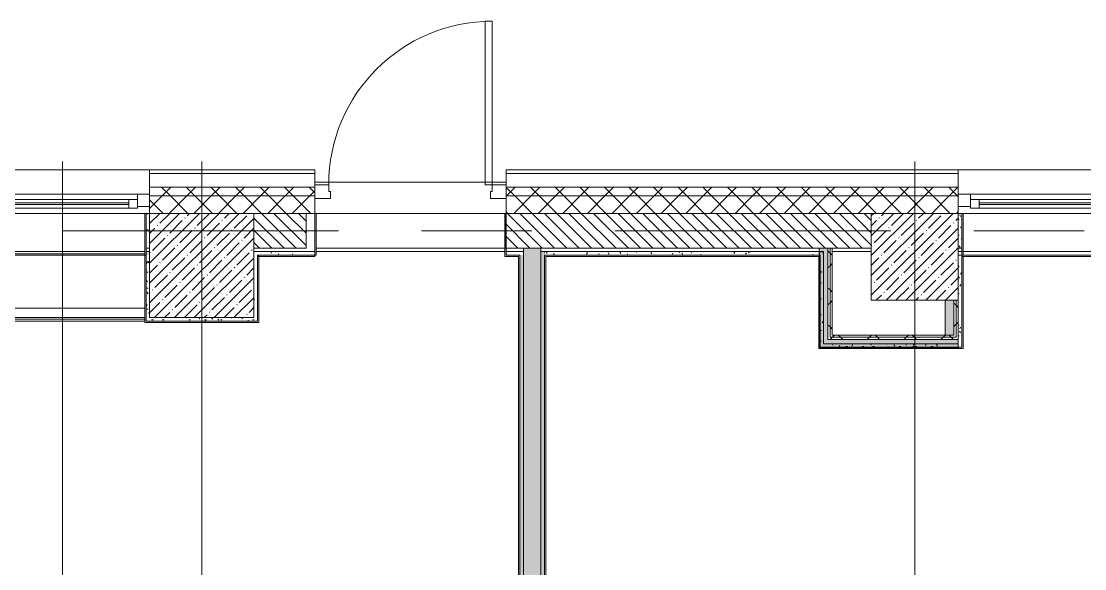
# Model space of a CAD drawing. Header units: millimetres. Extents: x 35848 to 85156, y -2706 to 28205.
# Drawn here: x 65423 to 71537, y 25056 to 28205 of the extents above; entities that cross this region are included whole.
import ezdxf

# ---------------------------------------------------------------- set-up
doc = ezdxf.new("R2010")
doc.units = ezdxf.units.MM
doc.linetypes.add('Осевая', pattern=[3175, 635, -476.25, 1587.5, -476.25])
for name, color, linetype, lineweight, true_color in [('A-DOOR-1', 1, 'Continuous', 9, 0xff0000), ('A-DOOR-2', 1, 'Continuous', 13, 0xff0000), ('A-DOOR-FRAM-1', 1, 'Continuous', 13, 0xff0000), ('A-WALL-1', 7, 'Continuous', 9, 0x3c3c3c), ('A-WALL-FNSH-1', 7, 'Continuous', 9, 0x3c3c3c)]:
    doc.layers.add(name, color=color, linetype=linetype, lineweight=lineweight, true_color=true_color)
for name, color, linetype, lineweight in [('A-GLAZ', 7, 'Continuous', 9), ('A-GLAZ-1', 7, 'Continuous', 13), ('A-WALL', 7, 'Continuous', 9), ('I-WALL', 7, 'Continuous', 9), ('S-COLS', 7, 'Continuous', 9), ('Оси', 7, 'Continuous', 9), ('Оси-2', 7, 'Осевая', 9)]:
    doc.layers.add(name, color=color, linetype=linetype, lineweight=lineweight)
pattern_1 = [(45, (0, 0), (-57.02463, 57.02463), []), (45, (57.025, 0), (-57.02463, 57.02463), [100.806, -20.161, 3.353, -16.808])]
pattern_2 = [(45, (0, 0), (-70.71068, 70.71068), []), (135, (0, 0), (-70.71068, -70.71068), [])]
pattern_3 = [(0, (0, 0), (121.92, 30.48), [10.058, -81.382, 10.058, -81.382, -487.68]), (0, (0, 0), (121.92, 30.48), [-182.88, 10.058, -172.822, 10.058, -81.382, -213.36]), (0, (0, 0), (121.92, 30.48), [-457.2, 10.058, -50.902, 10.058, -142.342]), (120, (45.72, 15.24), (-87.356454, 90.345817), [10.058, -81.382, 10.058, -81.382, -487.68]), (120, (45.72, 15.24), (-87.356454, 90.345817), [-182.88, 10.058, -172.822, 10.058, -81.382, -213.36]), (120, (45.72, 15.24), (-87.356454, 90.345817), [-457.2, 10.058, -50.902, 10.058, -142.342]), (240, (60.96, 76.2), (-34.563546, -120.825817), [10.058, -81.382, 10.058, -81.382, -487.68]), (240, (60.96, 76.2), (-34.563546, -120.825817), [-182.88, 10.058, -172.822, 10.058, -81.382, -213.36]), (240, (60.96, 76.2), (-34.563546, -120.825817), [-457.2, 10.058, -50.902, 10.058, -142.342])]
pattern_4 = [(45, (0, 0), (-106.06602, 106.06602), []), (135, (0, 0), (-106.06602, -106.06602), [])]

# ---------------------------------------------------------------- blocks, each defined once
blk = doc.blocks.new('120_Окно_СКБ_3Ст - 120_Окно_СКБ_3Ст_5100-21641134-План заполнения и маркировки дверных проемов 1 этажа в осях 12-23')
at = {"layer": 'A-GLAZ'}
for p, q in [((2550, -5), (-2550, -5)), ((-2430, -55), (-1770, -55)), ((1650, -35), (-1650, -35)), ((1650, -45), (-1650, -45)), ((1770, -55), (2430, -55)), ((-2550, -75), (-2480, -75)), ((-1770, -65), (-2430, -65)), ((-1720, -75), (1720, -75)), ((2430, -65), (1770, -65)), ((2480, -75), (2550, -75))]:
    blk.add_line(p, q, dxfattribs=at)
at = {"layer": 'A-GLAZ-1'}
for p, q in [((-2550, -75), (-2550, -5)), ((-2550, -5), (-2480, -5)), ((-2480, -5), (-2480, -75)), ((-1720, -35), (-2480, -35)), ((-2480, -35), (-2480, -85)), ((-2430, -85), (-2430, -35)), ((-1770, -85), (-1770, -35)), ((-1720, -75), (-1720, -5)), ((-1720, -5), (-1650, -5)), ((-1720, -85), (-1720, -35)), ((-1650, -5), (-1650, -75)), ((1650, -75), (1650, -5)), ((1650, -5), (1720, -5)), ((1720, -5), (1720, -75)), ((2480, -35), (1720, -35)), ((1720, -35), (1720, -85)), ((1770, -85), (1770, -35)), ((2430, -85), (2430, -35)), ((2480, -75), (2480, -5)), ((2480, -5), (2550, -5)), ((2480, -85), (2480, -35)), ((2550, -5), (2550, -75)), ((-2480, -75), (-2550, -75)), ((-2480, -85), (-1720, -85)), ((-1650, -75), (-1720, -75)), ((1720, -75), (1650, -75)), ((1720, -85), (2480, -85)), ((2550, -75), (2480, -75))]:
    blk.add_line(p, q, dxfattribs=at)
blk = doc.blocks.new('120_Окно_СКБ_2Ст - 120_Окно_СКБ_2Ст 2100х2400 _мал створка справа_-19092174-План заполнения и маркировки дверных проемов 1 этажа в осях 12-23')
at = {"layer": 'A-GLAZ'}
for p, q in [((1050, -5), (-1050, -5)), ((-930, -55), (100, -55)), ((270, -55), (930, -55)), ((-1050, -75), (-980, -75)), ((100, -65), (-930, -65)), ((150, -75), (220, -75)), ((930, -65), (270, -65)), ((980, -75), (1050, -75))]:
    blk.add_line(p, q, dxfattribs=at)
at = {"layer": 'A-GLAZ-1'}
for p, q in [((-1050, -75), (-1050, -5)), ((-1050, -5), (-980, -5)), ((-980, -5), (-980, -75)), ((150, -35), (-980, -35)), ((-980, -35), (-980, -85)), ((-930, -85), (-930, -35)), ((100, -85), (100, -35)), ((150, -75), (150, -5)), ((150, -5), (220, -5)), ((150, -85), (150, -35)), ((220, -5), (220, -75)), ((980, -35), (220, -35)), ((220, -35), (220, -85)), ((270, -85), (270, -35)), ((930, -85), (930, -35)), ((980, -75), (980, -5)), ((980, -5), (1050, -5)), ((980, -85), (980, -35)), ((1050, -5), (1050, -75)), ((-980, -75), (-1050, -75)), ((-980, -85), (150, -85)), ((220, -75), (150, -75)), ((220, -85), (980, -85)), ((1050, -75), (980, -75))]:
    blk.add_line(p, q, dxfattribs=at)
blk = doc.blocks.new('110_Дверь_СКБ_1Ст_Наружная - ДН-2д_л__ Дверь из подвала ЛК _900 мм в свету_ 3300-22851703-План заполнения и маркировки дверных проемов 1 этажа в осях 12-23')
at = {"layer": 'A-DOOR-1'}
blk.add_arc((489.5, 50), 940, 90, 180, dxfattribs=at)
at = {"layer": 'A-DOOR-2'}
for p, q in [((489.5, 990), (449.5, 990)), ((449.5, 50), (449.5, 990)), ((489.5, 990), (489.5, 50)), ((489.5, 50), (449.5, 50))]:
    blk.add_line(p, q, dxfattribs=at)
at = {"layer": 'A-DOOR-FRAM-1'}
for p, q in [((-530.5, 50), (-530.5, -30)), ((-530.5, 50), (-450.5, 50)), ((-450.5, 50), (-450.5, 10)), ((-440.5, 10), (-450.5, 10)), ((-440.5, 10), (-440.5, -30)), ((479.5, 10), (479.5, -30)), ((489.5, 10), (479.5, 10)), ((489.5, 50), (489.5, 10)), ((489.5, 50), (569.5, 50)), ((569.5, 50), (569.5, -30)), ((-530.5, -30), (-440.5, -30)), ((479.5, -30), (569.5, -30))]:
    blk.add_line(p, q, dxfattribs=at)
blk = doc.blocks.new('Зашивка приборов отопления10 - Зашивка приборов отопления-33278020-План заполнения и маркировки дверных проемов 1 этажа в осях 12-23')
at = {"layer": 'A-WALL'}
for p, q in [((51870, 26880), (51850, 26880)), ((56922, 26880), (51878, 26880)), ((51578, 26555), (56922, 26555)), ((56922, 26555), (51578, 26555)), ((51578, 26480), (56922, 26480))]:
    blk.add_line(p, q, dxfattribs=at)

msp = doc.modelspace()

# ---------------------------------------------------------------- hatches: boundary and pattern name
at = {"layer": 'A-WALL'}
h = msp.add_hatch(dxfattribs=at)
h.set_pattern_fill('FP_17', color=256, style=0, pattern_type=2)
h.set_pattern_definition(pattern_2)
h.paths.add_polyline_path([(84510.7, 27200), (84510.7, 27250), (80350, 27250), (80350, 27200), (83385.8, 27200)])
h.paths.add_polyline_path([(70313.8, 27200), (70810, 27200), (70810, 27250), (68210, 27250), (68210, 27200), (68861.3, 27200)])
h.paths.add_polyline_path([(73218.7, 27200), (74250, 27200), (74250, 27250), (72910, 27250), (72910, 27200)])
h.paths.add_polyline_path([(77250, 27200), (77250, 27250), (76350, 27250), (76350, 27200), (76849.8, 27200)])
h.paths.add_polyline_path([(57241.7, 27200), (57705, 27200), (57705, 27250), (56860, 27250), (56860, 27200)])
h.paths.add_polyline_path([(66682.6, 27200), (67110, 27200), (67110, 27250), (66160, 27250), (66160, 27200)])
h.paths.add_polyline_path([(60005, 27200), (61060, 27200), (61060, 27250), (60005, 27250)])
h.paths.add_polyline_path([(54760, 27200), (54760, 27250), (53860, 27250), (53860, 27200), (54336.8, 27200)])
h.paths.add_polyline_path([(51760, 27200), (51760, 27250), (50860, 27250), (50860, 27200), (51431.9, 27200)])
h.paths.add_polyline_path([(48527, 27200), (48760, 27200), (48760, 27250), (47660, 27250), (47660, 27200), (47800.7, 27200)])
h.paths.add_polyline_path([(44169.6, 27200), (44560, 27200), (44560, 27250), (42160, 27250), (42160, 27200), (42717.1, 27200)])
h = msp.add_hatch(dxfattribs=at)
h.set_pattern_fill('FP_17', color=256, style=0, pattern_type=2)
h.set_pattern_definition(pattern_2)
h.paths.add_polyline_path([(84510.7, 27100), (84510.7, 27200), (80350, 27200), (80350, 27100), (83385.8, 27100)])
h.paths.add_polyline_path([(76849.8, 27100), (77250, 27100), (77250, 27200), (76350, 27200), (76350, 27100), (76750, 27100)])
h.paths.add_polyline_path([(70310, 27100), (70810, 27100), (70810, 27200), (68210, 27200), (68210, 27100), (68861.3, 27100)])
h.paths.add_polyline_path([(72910, 27100), (74250, 27100), (74250, 27200), (72910, 27200)])
h.paths.add_polyline_path([(66760, 27100), (67110, 27100), (67110, 27200), (66160, 27200), (66160, 27100), (66682.6, 27100)])
h.paths.add_polyline_path([(61060, 27100), (61060, 27200), (60005, 27200), (60005, 27100), (60872.8, 27100)])
h.paths.add_polyline_path([(51431.9, 27100), (51760, 27100), (51760, 27200), (50860, 27200), (50860, 27100)])
h.paths.add_polyline_path([(54160, 27100), (54760, 27100), (54760, 27200), (53860, 27200), (53860, 27100)])
h.paths.add_polyline_path([(57241.7, 27100), (57705, 27100), (57705, 27200), (56860, 27200), (56860, 27100)])
h.paths.add_polyline_path([(48160, 27100), (48760, 27100), (48760, 27200), (47660, 27200), (47660, 27100), (47800.7, 27100)])
h.paths.add_polyline_path([(44560, 27100), (44560, 27200), (42160, 27200), (42160, 27100), (44169.6, 27100)])
h = msp.add_hatch(dxfattribs=at)
h.set_pattern_fill('FP_21', color=256, style=0, pattern_type=2)
h.set_pattern_definition([(135, (0, 0), (-35.35534, -35.35534), [])])
h.paths.add_polyline_path([(74040, 26900), (74250, 26900), (74250, 27100), (74040, 27100)])
h.paths.add_polyline_path([(73540, 26900), (73540, 27100), (72910, 27100), (72910, 26900), (73218.7, 26900)])
h.paths.add_polyline_path([(80650, 26900), (80650, 27100), (80350, 27100), (80350, 26900), (80480.9, 26900)])
h.paths.add_polyline_path([(76350, 26900), (76750, 26900), (76750, 27100), (76350, 27100)])
h.paths.add_polyline_path([(66760, 26900), (67060, 26900), (67060, 27100), (66760, 27100)])
h.paths.add_polyline_path([(68410, 26900), (70310, 26900), (70310, 27100), (68206, 27100), (68206, 26900), (68310, 26900)])
h.paths.add_polyline_path([(57550, 26900), (57705, 26900), (57705, 27100), (56860, 27100), (56860, 26900), (57350, 26900)])
h.paths.add_polyline_path([(60146.6, 26900), (60160, 26900), (60160, 27100), (60005, 27100), (60005, 26900)])
h.paths.add_polyline_path([(60872.8, 26900), (61060, 26900), (61060, 27100), (60760, 27100), (60760, 26900)])
h.paths.add_polyline_path([(53860, 26900), (54160, 26900), (54160, 27100), (53860, 27100), (53860, 26965.3)])
h.paths.add_polyline_path([(51760, 26900), (51760, 27100), (50860, 27100), (50860, 26900), (51600, 26900)])
h.paths.add_polyline_path([(47800.7, 26900), (48160, 26900), (48160, 27100), (47660, 27100), (47660, 26900)])
h.paths.add_polyline_path([(44169.6, 26900), (44560, 26900), (44560, 27100), (42760, 27100), (42760, 26900), (42780, 26900)])
at = {"layer": 'I-WALL'}
h = msp.add_hatch(dxfattribs=at)
h.set_pattern_fill('FP_58', color=256, style=0, pattern_type=2)
h.set_pattern_definition(pattern_3)
h.paths.add_polyline_path([(66140, 26900), (66160, 26900), (66160, 27100), (66140, 27100)])
h = msp.add_hatch(dxfattribs=at)
h.set_pattern_fill('FP_58', color=256, style=0, pattern_type=2)
h.set_pattern_definition(pattern_3)
h.paths.add_polyline_path([(70810, 26900), (70830, 26900), (70830, 27100), (70810, 27100)])
h = msp.add_hatch(dxfattribs=at)
h.set_pattern_fill('FP_58', color=256, style=0, pattern_type=2)
h.set_pattern_definition(pattern_3)
h.paths.add_polyline_path([(66160, 26860), (66160, 26880), (66140, 26880), (66140, 26860)])
h.paths.add_polyline_path([(60788, 26860), (61060, 26860), (61060, 26880), (60780, 26880), (60780, 26860)])
h = msp.add_hatch(dxfattribs=at)
h.set_pattern_fill('FP_58', color=256, style=0, pattern_type=2)
h.set_pattern_definition(pattern_3)
h.paths.add_polyline_path([(66140, 26480), (66160, 26480), (66160, 26860), (66140, 26859)])
h = msp.add_hatch(dxfattribs=at)
h.set_pattern_fill('FP_58', color=256, style=0, pattern_type=2)
h.set_pattern_definition(pattern_3)
h.paths.add_polyline_path([(66760, 26500), (66780, 26500), (66780, 26880), (66760, 26880)])
h = msp.add_hatch(dxfattribs=at)
h.set_pattern_fill('FP_58', color=256, style=0, pattern_type=2)
h.set_pattern_definition(pattern_3)
h.paths.add_polyline_path([(68310, 26860), (68310, 26880), (68210, 26880), (68210, 26860), (68290, 26860)])
h.paths.add_polyline_path([(67110, 26860), (67111, 26860), (67110, 26880), (66780, 26880), (66780, 26860), (66788, 26860)])
h = msp.add_hatch(dxfattribs=at)
h.set_pattern_fill('FP_58', color=256, style=0, pattern_type=2)
h.set_pattern_definition(pattern_3)
h.paths.add_polyline_path([(68310, 22680), (68310, 26860), (68290, 26860), (68290, 22680)])
h = msp.add_hatch(dxfattribs=at)
h.set_pattern_fill('FP_22', color=256, style=0, pattern_type=2)
h.set_pattern_definition([(135, (0, 0), (-75.43415, -75.43415), [106.68, -17.78, 3.556, -17.78]), (135, (0, 75.39), (-75.43415, -75.43415), []), (50, (0, 0), (127.52922, -11.15758), [13.335, -146.685]), (355, (0, 0), (-24.66966, 133.74002), [10.668, -117.348]), (100.451, (10.63, -0.93), (102.85973, 122.58178), [11.333, -124.663]), (46.184, (0, 35.56), (189.75516, -29.43036), [20.002, -220.027]), (96.636, (15.81, 33.1), (166.1822, 173.1996), [17, -186.995]), (351.184, (0, 35.56), (166.18393, 173.1976), [16.002, -176.022]), (21, (17.78, 26.67), (106.13027, -71.58603), [13.335, -146.685]), (326, (17.78, 26.67), (43.26188, 128.93175), [10.668, -117.348]), (71.451, (26.62, 20.7), (149.39198, 57.34505), [11.333, -124.663]), (37.5, (0, 0), (2.162228, 59.188357), [3.353, -112.573, 3.353, -115.773, -117.793]), (37.5, (0, 0), (2.162228, 59.188357), [-235.052, 3.353, -114.44]), (7.5, (0, 0), (46.773857, 70.12615), [3.353, -64.567, 3.353, -109.906, -44.894]), (7.5, (0, 0), (46.773857, 70.12615), [-181.178, 3.353, -41.542]), (327.5, (-39.65, 0), (94.91367, -4.010093), [3.353, -41.097, 3.353, -135.331, -184.023]), (327.5, (-39.65, 0), (94.91367, -4.010093), [-183.134, 3.353, -180.67]), (317.5, (-57.43, 0), (103.69057, 17.79882), [3.353, -54.432, 3.353, -88.748, -130.683]), (317.5, (-57.43, 0), (103.69057, 17.79882), [-149.885, 3.353, -127.33])])
h.paths.add_polyline_path([(68410, 22800), (68410, 26900), (68310, 26900), (68310, 22800)])
h = msp.add_hatch(dxfattribs=at)
h.set_pattern_fill('FP_58', color=256, style=0, pattern_type=2)
h.set_pattern_definition(pattern_3)
h.paths.add_polyline_path([(68430, 22820), (68430, 26880), (68410, 26880), (68410, 22820)])
h = msp.add_hatch(dxfattribs=at)
h.set_pattern_fill('FP_58', color=256, style=0, pattern_type=2)
h.set_pattern_definition(pattern_3)
h.paths.add_polyline_path([(70015.6, 26860), (70035.6, 26860), (70035.6, 26880), (68430, 26880), (68430, 26860), (70007.6, 26860)])
for points in [[(70060.6, 26375), (70060.6, 26900), (70010.6, 26900), (70010.6, 26375)], [(70785, 26400), (70785, 26600), (70735, 26600), (70735, 26400)], [(70313.8, 26325), (70810, 26325), (70810, 26375), (70010.6, 26375), (70010.6, 26325)]]:
    msp.add_hatch(color=256, dxfattribs=at).paths.add_polyline_path(points)
h = msp.add_hatch(dxfattribs=at)
h.set_pattern_fill('FP_58', color=256, style=0, pattern_type=2)
h.set_pattern_definition(pattern_3)
h.paths.add_polyline_path([(70015.6, 26330), (70035.6, 26330), (70035.6, 26860), (70015.6, 26860), (70015.6, 26424)])
h = msp.add_hatch(dxfattribs=at)
h.set_pattern_fill('FP_59', color=256, style=0, pattern_type=2)
h.set_pattern_definition(pattern_4)
h.paths.add_polyline_path([(70060.6, 26387.5), (70073.1, 26387.5), (70073.1, 26900), (70060.6, 26900), (70060.6, 26400)])
h = msp.add_hatch(dxfattribs=at)
h.set_pattern_fill('FP_59', color=256, style=0, pattern_type=2)
h.set_pattern_definition(pattern_4)
h.paths.add_polyline_path([(70073.1, 26400), (70085.6, 26400), (70085.6, 26900), (70073.1, 26900), (70073.1, 26424)])
h = msp.add_hatch(dxfattribs=at)
h.set_pattern_fill('FP_58', color=256, style=0, pattern_type=2)
h.set_pattern_definition(pattern_3)
h.paths.add_polyline_path([(70810, 26350), (70830, 26350), (70830, 26860), (70810, 26860), (70810, 26424)])
h = msp.add_hatch(dxfattribs=at)
h.set_pattern_fill('FP_58', color=256, style=0, pattern_type=2)
h.set_pattern_definition(pattern_3)
h.paths.add_polyline_path([(70838, 26860), (70838, 26880), (70830, 26880), (70830, 26860)])
h.paths.add_polyline_path([(73512, 26860), (73540, 26860), (73540, 26880), (72910, 26880), (72910, 26860), (73218.7, 26860)])
h = msp.add_hatch(dxfattribs=at)
h.set_pattern_fill('FP_59', color=256, style=0, pattern_type=2)
h.set_pattern_definition(pattern_4)
h.paths.add_polyline_path([(70785, 26400), (70797.5, 26400), (70797.5, 26600), (70785, 26600), (70785, 26424)])
h = msp.add_hatch(dxfattribs=at)
h.set_pattern_fill('FP_59', color=256, style=0, pattern_type=2)
h.set_pattern_definition(pattern_4)
h.paths.add_polyline_path([(70810, 26387.5), (70810, 26600), (70797.5, 26600), (70797.5, 26387.5)])
h = msp.add_hatch(dxfattribs=at)
h.set_pattern_fill('FP_58', color=256, style=0, pattern_type=2)
h.set_pattern_definition(pattern_3)
h.paths.add_polyline_path([(66780, 26480), (66780, 26500), (66160, 26500), (66160, 26480), (66682.6, 26480)])
h = msp.add_hatch(dxfattribs=at)
h.set_pattern_fill('FP_59', color=256, style=0, pattern_type=2)
h.set_pattern_definition(pattern_4)
h.paths.add_polyline_path([(70313.8, 26375), (70810, 26375), (70810, 26387.5), (70060.6, 26387.5), (70060.6, 26375)])
h = msp.add_hatch(dxfattribs=at)
h.set_pattern_fill('FP_59', color=256, style=0, pattern_type=2)
h.set_pattern_definition(pattern_4)
h.paths.add_polyline_path([(70313.8, 26387.5), (70797.5, 26387.5), (70797.5, 26400), (70073.1, 26400), (70073.1, 26387.5)])
h = msp.add_hatch(dxfattribs=at)
h.set_pattern_fill('FP_58', color=256, style=0, pattern_type=2)
h.set_pattern_definition(pattern_3)
h.paths.add_polyline_path([(70830, 26330), (70830, 26350), (70035.6, 26350), (70035.6, 26330), (70313.8, 26330)])
at = {"layer": 'S-COLS'}
h = msp.add_hatch(dxfattribs=at)
h.set_pattern_fill('FP_1', color=256, style=0, pattern_type=2)
h.set_pattern_definition(pattern_1)
h.paths.add_polyline_path([(66760, 26500), (66760, 27100), (66160, 27100), (66160, 26500), (66682.6, 26500)])
h = msp.add_hatch(dxfattribs=at)
h.set_pattern_fill('FP_1', color=256, style=0, pattern_type=2)
h.set_pattern_definition(pattern_1)
h.paths.add_polyline_path([(70810, 26600), (70810, 27100), (70310, 27100), (70310, 26600), (70313.8, 26600)])

# ---------------------------------------------------------------- linework, layer by layer
at = {"layer": 'A-WALL'}
for p, q in [((61060, 27350), (66160, 27350)), ((70810, 27350), (72910, 27350)), ((67110, 27330), (66160, 27330)), ((67110, 27280), (68210, 27280)), ((70810, 27330), (68210, 27330)), ((67110, 27250), (66160, 27250)), ((70810, 27250), (68210, 27250)), ((67110, 27200), (66160, 27200)), ((70810, 27200), (68210, 27200)), ((66132, 27100), (61088, 27100)), ((67060, 27100), (66760, 27100)), ((66760, 27100), (66760, 26900)), ((68202, 27100), (67118, 27100)), ((70310, 27100), (68206, 27100)), ((68210, 27100), (70810, 27100)), ((70310, 26900), (70310, 27100)), ((72882, 27100), (70838, 27100)), ((66140, 26480), (66140, 26859)), ((66780, 26860), (66788, 26860)), ((66780, 26860), (66780, 26500)), ((68210, 26860), (68290, 26860)), ((68290, 22680), (68290, 26860)), ((68430, 22820), (68430, 26860)), ((70015.6, 26860), (68430, 26860)), ((70015.6, 26860), (70015.6, 26330)), ((70060.6, 26900), (70060.6, 26375)), ((70073.1, 26900), (70073.1, 26387.5)), ((70830, 26880), (70838, 26880)), ((70830, 26860), (70830, 26330)), ((70785, 26400), (70785, 26600)), ((70797.5, 26387.5), (70797.5, 26600)), ((70060.6, 26375), (70810, 26375)), ((70073.1, 26387.5), (70797.5, 26387.5))]:
    msp.add_line(p, q, dxfattribs=at)
at = {"layer": 'A-WALL-1'}
for p, q in [((66160, 27330), (66160, 26900)), ((67110, 27100), (67110, 27330)), ((68210, 27330), (68210, 27100)), ((70810, 27100), (70810, 27330)), ((66140, 27100), (67110, 27100)), ((67060, 26900), (67060, 27100)), ((68206, 27100), (68206, 26900)), ((70830, 27100), (70810, 27100)), ((70810, 27100), (70810, 26900)), ((66140, 26900), (66160, 26900)), ((66160, 26880), (66140, 26880)), ((66160, 26500), (66160, 26880)), ((66760, 26900), (67060, 26900)), ((66760, 26880), (66760, 26500)), ((67111, 26880), (66760, 26880)), ((67111, 26860), (67111, 26880)), ((68206, 26900), (70310, 26900)), ((68310, 26880), (68210, 26880)), ((68210, 26880), (68210, 26860)), ((68310, 22700), (68310, 26900)), ((68410, 26900), (68410, 22800)), ((70035.6, 26880), (68410, 26880)), ((70085.6, 26900), (70010.6, 26900)), ((70010.6, 26900), (70010.6, 26325)), ((70035.6, 26350), (70035.6, 26880)), ((70085.6, 26400), (70085.6, 26900)), ((70810, 26900), (70830, 26900)), ((70830, 26860), (70810, 26860)), ((70810, 26860), (70810, 26350)), ((70838, 26860), (70838, 26880)), ((70735, 26600), (70735, 26400)), ((70810, 26600), (70735, 26600)), ((70810, 26325), (70810, 26600)), ((66140, 26480), (66780, 26480)), ((66760, 26500), (66160, 26500)), ((70785, 26400), (70085.6, 26400)), ((70010.6, 26325), (70810, 26325)), ((70015.6, 26330), (70830, 26330)), ((70810, 26350), (70035.6, 26350))]:
    msp.add_line(p, q, dxfattribs=at)
at = {"layer": 'A-WALL-FNSH-1'}
for p, q in [((67110, 27350), (66160, 27350)), ((66160, 27350), (66160, 27330)), ((67110, 27330), (67110, 27350)), ((70810, 27350), (68210, 27350)), ((68210, 27350), (68210, 27330)), ((70810, 27330), (70810, 27350)), ((66132, 27100), (66132, 26472)), ((66140, 27100), (66132, 27100)), ((66140, 26859), (66140, 27100)), ((67110, 27100), (67110, 26860)), ((67118, 27100), (67110, 27100)), ((67118, 26860), (67118, 27100)), ((68202, 27100), (68202, 26852)), ((68210, 27100), (68202, 27100)), ((68210, 26860), (68210, 27100)), ((70838, 27100), (70830, 27100)), ((70830, 27100), (70830, 26860)), ((70838, 26880), (70838, 27100)), ((66140, 26859), (66132, 26859)), ((66780, 26852), (67111, 26852)), ((66788, 26472), (66788, 26860)), ((67110, 26860), (66788, 26860)), ((67111, 26852), (67111, 26860)), ((67111, 26860), (67118, 26860)), ((68202, 26852), (68282, 26852)), ((68282, 26852), (68282, 22672)), ((68438, 26852), (70007.6, 26852)), ((68438, 22828), (68438, 26852)), ((70007.6, 26852), (70007.6, 26322)), ((70830, 26860), (70838, 26860)), ((70838, 26852), (70830, 26852)), ((70838, 26322), (70838, 26852)), ((66780, 26500), (66780, 26480)), ((66132, 26472), (66788, 26472)), ((70007.6, 26322), (70838, 26322))]:
    msp.add_line(p, q, dxfattribs=at)
at = {"layer": 'I-WALL'}
for p, q in [((61088, 27100), (66132, 27100)), ((67118, 27100), (68202, 27100)), ((70838, 27100), (72882, 27100)), ((66132, 26880), (61088, 26880)), ((61088, 26867), (66132, 26867)), ((66132, 26860), (61088, 26860)), ((66132, 26859), (61088, 26859)), ((67118, 26900), (68202, 26900)), ((68202, 26880), (67118, 26880)), ((70310, 26880), (70085.6, 26880)), ((70810, 26880), (70810, 26880)), ((70810, 26880), (70830, 26880)), ((72882, 26880), (70838, 26880)), ((70838, 26860), (72882, 26860)), ((72910, 26852), (70838, 26852)), ((60788, 26500), (66132, 26500)), ((66132, 26492), (60788, 26492))]:
    msp.add_line(p, q, dxfattribs=at)
at = {"layer": 'S-COLS'}
for p, q in [((66760, 27100), (66160, 27100)), ((66160, 27100), (66160, 26500)), ((66760, 26900), (66760, 27100)), ((70810, 27100), (70310, 27100)), ((70310, 27100), (70310, 26900)), ((70810, 26600), (70810, 27100)), ((66760, 26500), (66760, 26900)), ((70310, 26900), (70310, 26600)), ((70310, 26600), (70810, 26600)), ((66160, 26500), (66760, 26500))]:
    msp.add_line(p, q, dxfattribs=at)
at = {"layer": 'Оси'}
for p, q in [((65660, 24898.1), (65660, 27398.1)), ((66460, 24898.1), (66460, 27398.1)), ((70560, 24898.1), (70560, 27398.1))]:
    msp.add_line(p, q, dxfattribs=at)
at = {"layer": 'Оси-2'}
msp.add_line((39148.5, 27000), (82060, 27000), dxfattribs=at)

# ---------------------------------------------------------------- block references
at = {"layer": 'A-DOOR-1'}
msp.add_blockref('110_Дверь_СКБ_1Ст_Наружная - ДН-2д_л__ Дверь из подвала ЛК _900 мм в свету_ 3300-22851703-План заполнения и маркировки дверных проемов 1 этажа в осях 12-23', (67640.5, 27215), dxfattribs=at)
at = {"layer": 'A-GLAZ'}
for name, p in [('120_Окно_СКБ_3Ст - 120_Окно_СКБ_3Ст_5100-21641134-План заполнения и маркировки дверных проемов 1 этажа в осях 12-23', (63610, 27215)), ('120_Окно_СКБ_2Ст - 120_Окно_СКБ_2Ст 2100х2400 _мал створка справа_-19092174-План заполнения и маркировки дверных проемов 1 этажа в осях 12-23', (71860, 27215))]:
    msp.add_blockref(name, p, dxfattribs=at)
at = {"layer": 'A-WALL'}
msp.add_blockref('Зашивка приборов отопления10 - Зашивка приборов отопления-33278020-План заполнения и маркировки дверных проемов 1 этажа в осях 12-23', (9210, 0), dxfattribs=at)

doc.saveas('drawing.dxf')
